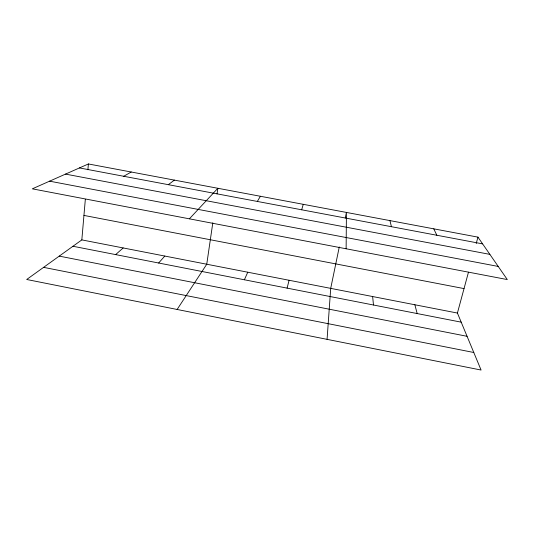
<?xml version="1.0" encoding="UTF-8"?>
<svg xmlns="http://www.w3.org/2000/svg" width="534" height="534" viewBox="0 0 534 534"><rect width="100%" height="100%" fill="white"/><g stroke="black" fill="none" stroke-linecap="round" stroke-linejoin="round"><path stroke-width="0.8" d="M346.132 248.784L346.426 212.425L345.264 218.039M327.075 339.35L330.706 288.367L339.277 246.962M468.472 272.18L457.418 313.051L481.074 370.042L26.7 279.489L81.829 239.893L85.34 199.282M87.896 169.745L88.397 163.958L477.95 237.136L507.3 279.569L32.32 188.829L88.397 163.958M212.812 222.805L206.751 264.223L177.128 309.466M217.044 193.889L217.865 188.275L189.383 218.833M287.092 288.126L289.088 280.263M476.215 243.551L477.95 237.136M301.683 209.795L303.252 204.315M244.385 279.776L247.769 272.213M257.328 201.438L260.398 196.265M158.651 263.015L164.799 256.053M115.644 254.605L123.16 247.943M168.337 184.677L174.378 180.105M123.708 176.273L131.224 172.001M79.433 167.93L482.616 243.878M65.522 174.104L489.872 254.371M49.595 181.166L498.209 266.433M83.945 215.416L464.033 288.594M81.829 239.893L457.418 313.051M72.958 246.261L461.196 322.162M59.241 256.113L467.07 336.307M43.594 267.354L473.785 352.493M433.775 228.839L436.845 235.254M414.865 304.76L417.174 313.558M389.933 220.602L391.435 226.703M372.632 296.537L373.486 305.014"/></g></svg>
